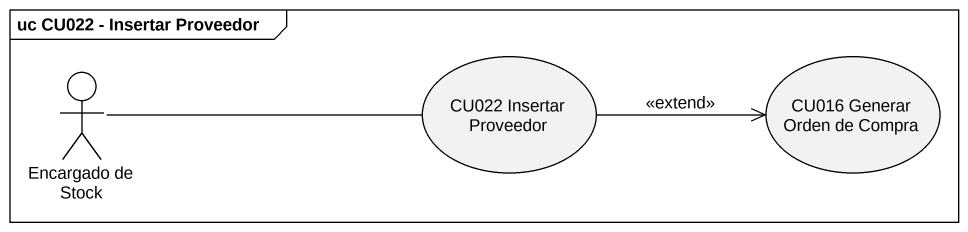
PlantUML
@startuml
mainframe uc CU022 - Insertar Proveedor
actor "Encargado de Stock" as Encargado_de_Stock
usecase "CU022 Insertar Proveedor" as CU022_Insertar_Proveedor
usecase "CU016 Generar Orden de Compra" as CU016_Generar_Orden_de
Encargado_de_Stock -right- CU022_Insertar_Proveedor
Encargado_de_Stock -right- CU016_Generar_Orden_de
CU022_Insertar_Proveedor .right.> CU016_Generar_Orden_de : <<extend>>
@enduml
